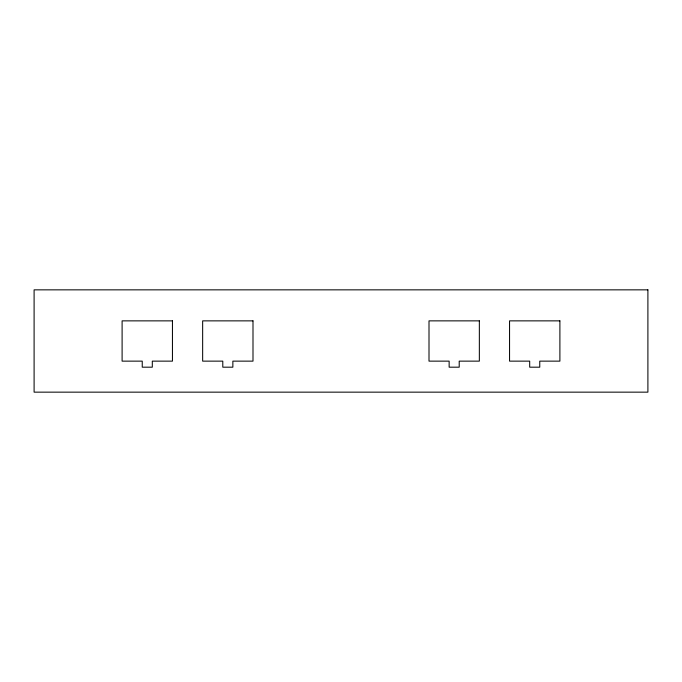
<?xml version="1.0" encoding="UTF-8"?>
<svg xmlns="http://www.w3.org/2000/svg" width="682" height="682" viewBox="0 0 682 682"><rect width="100%" height="100%" fill="white"/><g stroke="black" fill="none" stroke-linecap="round" stroke-linejoin="round"><path stroke-width="1.02" d="M647.9 289.85L34.1 289.85L34.1 392.15L647.9 392.15L647.9 289.85M172.444 320.864L122.104 320.864L122.104 361.136L142.24 361.136L142.24 367.18L152.308 367.18L152.308 361.136L172.444 361.136L172.444 320.864M252.996 320.864L202.656 320.864L202.656 361.136L222.792 361.136L222.792 367.18L232.86 367.18L232.86 361.136L252.996 361.136L252.996 320.864M479.344 320.864L429.004 320.864L429.004 361.136L449.14 361.136L449.14 367.18L459.208 367.18L459.208 361.136L479.344 361.136L479.344 320.864M559.896 320.864L509.556 320.864L509.556 361.136L529.692 361.136L529.692 367.18L539.76 367.18L539.76 361.136L559.896 361.136L559.896 320.864"/></g></svg>
